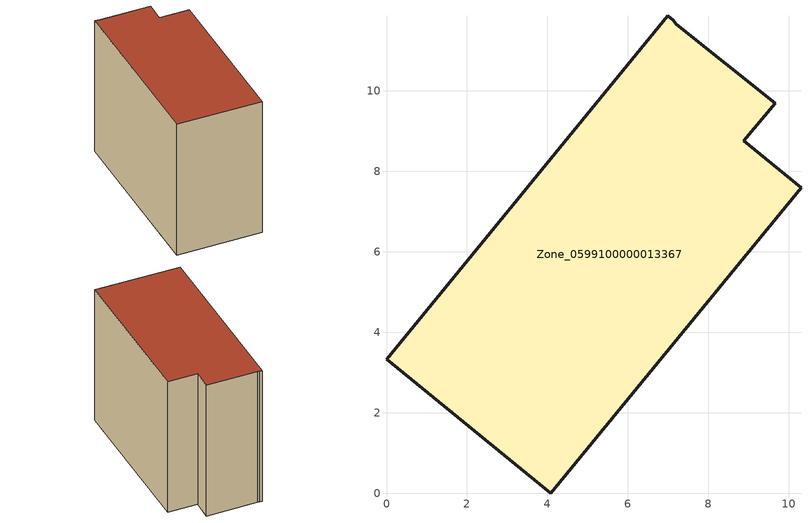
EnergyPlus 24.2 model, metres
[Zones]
Zone_0599100000013367
 floor ground (C_G): 6.99,11.87 7.12,11.76 7.2,11.66 9.66,9.7 8.88,8.76 10.3,7.59 4.08,0 0,3.33 z0
 wall outside (C_F): 7.12,11.76 6.99,11.87 0,3.33 4.08,0 10.3,7.59 8.88,8.76 9.66,9.7 7.2,11.66 7.12,11.76 z0:8.93
 roof outside (C_R): 9.66,9.7 7.2,11.66 7.12,11.76 6.99,11.87 0,3.33 4.08,0 10.3,7.59 8.88,8.76 z8.93
[BUILDING]
Pand.0599100000013367: North Axis=0; Terrain=City; Loads Convergence Tolerance Value=0.04; Temperature Convergence Tolerance Value=0.4; Solar Distribution=FullExterior; Maximum Number of Warmup Days=25; Minimum Number of Warmup Days=1
[Site:Location]
Rotterdam.The.Hague.AP_ZH_NLD Design_Conditions: Latitude=51.96; Longitude=4.45; Time Zone=1; Elevation=-4.5
[SITE:GROUNDTEMPERATURE:BUILDINGSURFACE]
18, 18, 18, 18, 18, 18, 18, 18, 18, 18, 18, 18
[MATERIAL] Thermal Absorptance=0.9; Solar Absorptance=0.7; Visible Absorptance=0.7
Name | Roughness | Thickness | Conductivity | Density | Specific Heat
G.TI.1946 | MediumSmooth | 0.15 | 1 | 540 | 1210
F.TI.1946 | Rough | 0.3 | 0.857143 | 1920 | 840
R.TI.1946 | MediumRough | 0.2 | 0.1 | 1500 | 1000
[CONSTRUCTION]
C_G: G.TI.1946
C_F: F.TI.1946
C_R: R.TI.1946
[ZONE]
Zone_0599100000013367: Type=1; Multiplier=1; Ceiling Height=Autocalculate; Volume=Autocalculate; Floor Area=autocalculate; Part of Total Floor Area=Yes
[ZONEINFILTRATION:DESIGNFLOWRATE]
Infil_Zone_0599100000013367: Zone or ZoneList or Space or SpaceList=Zone_0599100000013367; Schedule=AlwaysOn; Design Flow Rate Calculation Method=Flow/Area; Flow Rate per Floor Area=0.003; Constant Term Coefficient=1; Temperature Term Coefficient=0; Velocity Term Coefficient=0; Velocity Squared Term Coefficient=0
[HVACTEMPLATE:ZONE:IDEALLOADSAIRSYSTEM]
Zone_0599100000013367: Maximum Heating Supply Air Temperature=50; Minimum Cooling Supply Air Temperature=13; Maximum Heating Supply Air Humidity Ratio=0.0156; Minimum Cooling Supply Air Humidity Ratio=0.0077; Heating Limit=NoLimit; Cooling Limit=NoLimit; Dehumidification Control Type=ConstantSensibleHeatRatio; Cooling Sensible Heat Ratio=0.7; Dehumidification Setpoint=60; Humidification Control Type=None; Humidification Setpoint=30; Outdoor Air Method=None; Outdoor Air Flow Rate per Person=0.00944; Outdoor Air Flow Rate per Zone Floor Area=0; Outdoor Air Flow Rate per Zone=0; Demand Controlled Ventilation Type=None; Outdoor Air Economizer Type=NoEconomizer; Heat Recovery Type=None; Sensible Heat Recovery Effectiveness=0.7; Latent Heat Recovery Effectiveness=0.65
[ZONECONTROL:THERMOSTAT]
ThermostatControl_Zone_0599100000013367: Zone or ZoneList=Zone_0599100000013367; Control Type Schedule=DualSetpointControlType; Control 1=Thermostat_Zone_0599100000013367; Temperature Difference Between Cutout And Setpoint=0
[THERMOSTATSETPOINT:DUALSETPOINT]
Thermostat_Zone_0599100000013367: Heating Setpoint Temperature Schedule=HeatingSetpoint_Zone_0599100000013367; Cooling Setpoint Temperature Schedule=CoolingSetpoint_Zone_0599100000013367
[SCHEDULE:COMPACT]
HeatingSetpoint_Zone_0599100000013367: Through: 12/31, For: AllDays, Until: 24:00, 21
CoolingSetpoint_Zone_0599100000013367: Through: 12/31, For: AllDays, Until: 24:00, 24
DualSetpointControlType: Through: 12/31, For: AllDays, Until: 24:00, 4
AlwaysOn: Through: 12/31, For: AllDays, Until: 24:00, 1
